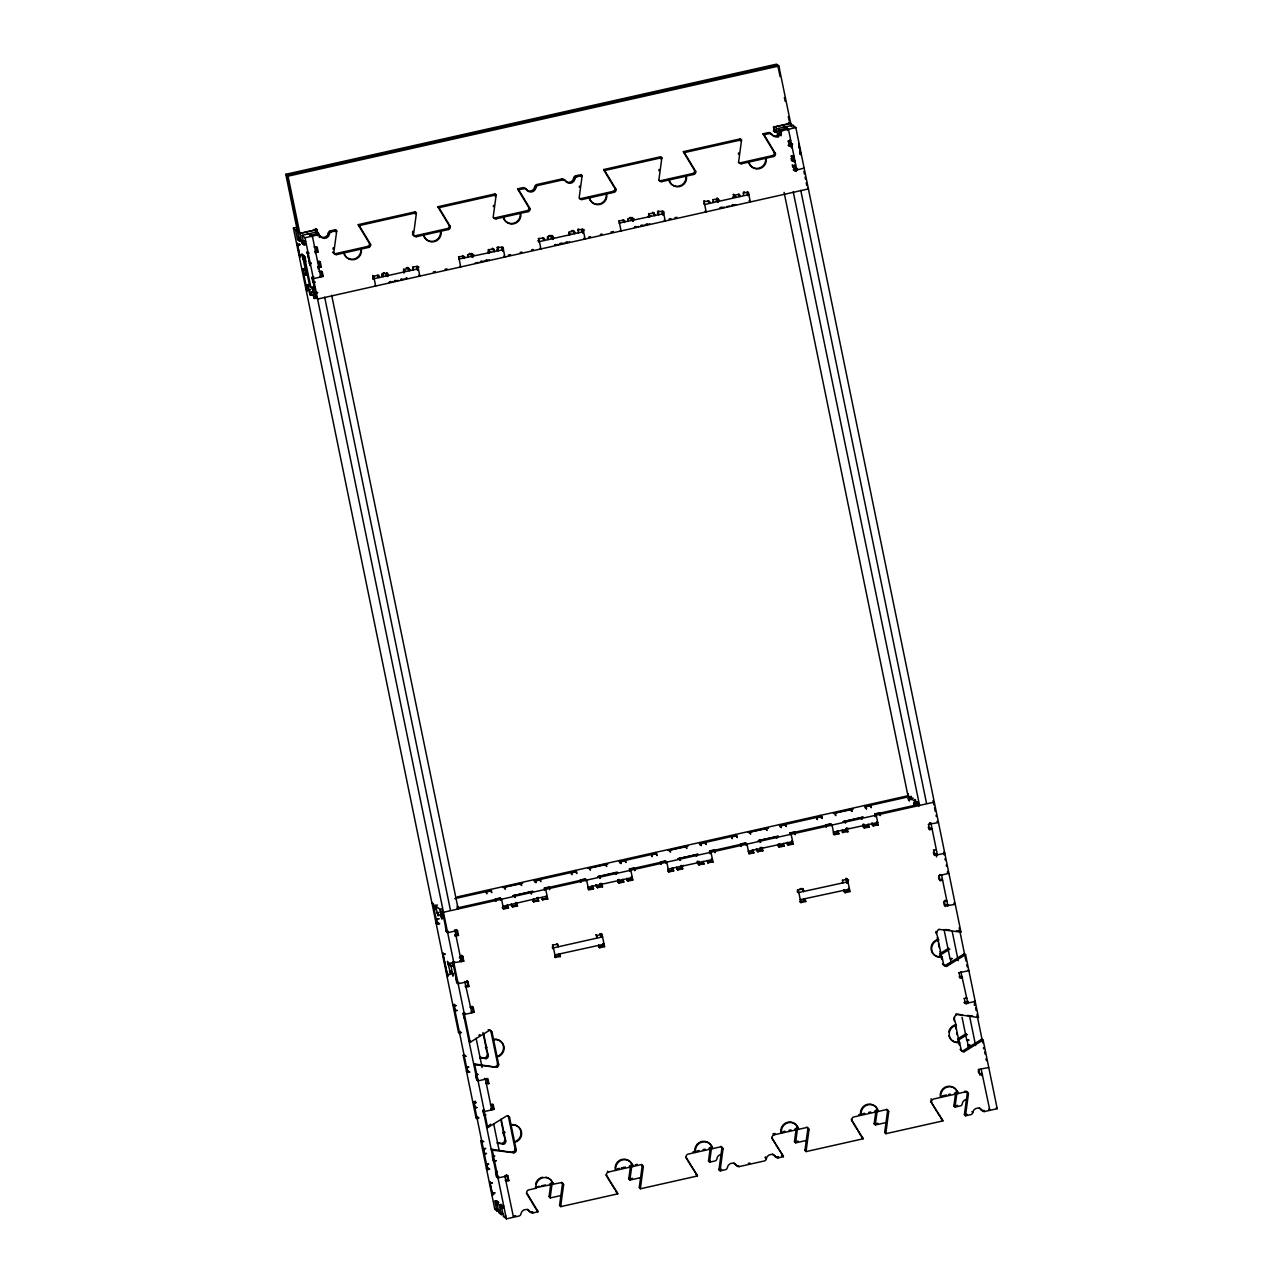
<?xml version="1.0" encoding="UTF-8"?>
<svg xmlns="http://www.w3.org/2000/svg" width="1283" height="1283" viewBox="0 0 1283 1283"><rect width="100%" height="100%" fill="white"/><g stroke="black" fill="none" stroke-linecap="round" stroke-linejoin="round"><path stroke-width="1.5" d="M297.143 243.321L300.078 257.209L297.255 243.337M790.52 143.087L790.633 144.37L792.477 143.953M310.085 265.356L307.182 251.596L310.005 265.469M333.019 249.078L333.211 247.747M335.344 231.79L335.537 230.459A2.534 2.486 -50.3 0 0 335.488 229.721L330.308 230.892A2.534 2.486 -50.3 0 0 328.336 233.041A5.068 4.972 -50.3 0 1 319.082 235.126A2.534 2.486 -50.3 0 0 316.436 234.003L317.559 234.933A2.534 2.486 -50.3 0 1 320.205 236.056A5.068 4.972 -50.3 0 0 329.458 233.971A2.534 2.486 -50.3 0 1 331.431 231.822L336.611 230.667A2.534 2.486 -50.3 0 1 336.659 231.389L333.788 252.671A2.534 2.486 -50.3 0 0 336.755 254.579L344.117 252.927A8.869 8.692 -50.3 0 0 354.461 259.583A8.869 8.692 -50.3 0 0 361.293 249.062L368.654 247.411A2.534 2.486 -50.3 0 0 370.611 244.412L359.641 226.225A2.534 2.486 -50.3 0 1 359.4 225.551L358.262 224.621L415.211 211.839L416.334 212.77A2.534 2.486 -50.3 0 1 416.366 213.491L413.511 234.789A2.534 2.486 -50.3 0 0 416.462 236.681L423.823 235.03A8.869 8.692 -50.3 0 0 434.183 241.685A8.869 8.692 -50.3 0 0 440.999 231.181L448.376 229.529A2.534 2.486 -50.3 0 0 450.317 226.53L439.363 208.343A2.534 2.486 -50.3 0 1 439.107 207.654L437.984 206.723L494.917 193.941L496.04 194.888A2.534 2.486 -50.3 0 1 496.088 195.609L493.217 216.891A2.534 2.486 -50.3 0 0 496.184 218.8L503.545 217.148A8.869 8.692 -50.3 0 0 513.89 223.803A8.869 8.692 -50.3 0 0 520.722 213.283L528.083 211.631A2.534 2.486 -50.3 0 0 530.039 208.632L519.07 190.445A2.534 2.486 -50.3 0 1 518.829 189.772L517.707 188.842L522.871 187.671A2.534 2.486 -50.3 0 1 525.533 188.793L526.655 189.724A5.068 4.972 -50.3 0 0 535.909 187.639A2.534 2.486 -50.3 0 1 537.882 185.49L562.964 179.861A2.534 2.486 -50.3 0 1 565.611 180.983A5.068 4.972 -50.3 0 0 574.864 178.898A2.534 2.486 -50.3 0 1 576.837 176.749L582.017 175.595A2.534 2.486 -50.3 0 1 582.065 176.316L579.194 197.598A2.534 2.486 -50.3 0 0 582.161 199.507L589.522 197.855A8.869 8.692 -50.3 0 0 599.867 204.51A8.869 8.692 -50.3 0 0 606.699 193.99L614.06 192.338A2.534 2.486 -50.3 0 0 616.016 189.339L605.047 171.152A2.534 2.486 -50.3 0 1 604.806 170.479L603.684 169.548L660.617 156.767L661.739 157.697A2.534 2.486 -50.3 0 1 661.771 158.418L658.917 179.716A2.534 2.486 -50.3 0 0 661.868 181.609L669.229 179.957A8.869 8.692 -50.3 0 0 679.589 186.612A8.869 8.692 -50.3 0 0 686.421 176.108L693.782 174.456A2.534 2.486 -50.3 0 0 695.723 171.457L684.769 153.27A2.534 2.486 -50.3 0 1 684.513 152.581L683.39 151.651L740.323 138.869L741.446 139.815A2.534 2.486 -50.3 0 1 741.494 140.537L738.639 161.818A2.534 2.486 -50.3 0 0 741.59 163.727L748.951 162.075A8.869 8.692 -50.3 0 0 759.295 168.731A8.869 8.692 -50.3 0 0 766.127 158.21L773.489 156.558A2.534 2.486 -50.3 0 0 775.445 153.559L764.476 135.373A2.534 2.486 -50.3 0 1 764.235 134.699L763.112 133.769L768.276 132.598A2.534 2.486 -50.3 0 1 770.939 133.721L772.061 134.651A5.068 4.972 -50.3 0 0 781.315 132.566A2.534 2.486 -50.3 0 1 783.288 130.417L795.829 127.61L960.951 931.987A2.534 2.486 -50.3 0 1 960.213 932.035L938.771 929.325M412.565 232.528L412.741 231.197M415.067 213.892L415.243 212.561A2.534 2.486 -50.3 0 0 415.211 211.839M493.346 206.643L493.538 205.312M494.789 196.01L494.965 194.679A2.534 2.486 -50.3 0 0 494.917 193.941M579.323 187.35L579.499 186.019M580.75 176.701L580.942 175.37A2.534 2.486 -50.3 0 0 580.894 174.648L575.714 175.819A2.534 2.486 -50.3 0 0 573.742 177.968A5.068 4.972 -50.3 0 1 564.488 180.053A2.534 2.486 -50.3 0 0 561.842 178.93L536.759 184.56A2.534 2.486 -50.3 0 0 534.786 186.709A5.068 4.972 -50.3 0 1 525.533 188.793M658.869 170.799L659.045 169.468M660.472 158.819L660.649 157.488A2.534 2.486 -50.3 0 0 660.617 156.767M560.976 1195.531L550.295 1197.921L549.172 1196.991A2.534 2.486 -50.3 0 1 549.124 1196.269L550.92 1182.958M550.295 1197.921A2.534 2.486 -50.3 0 1 550.247 1197.199L552.043 1183.904M606.234 1174.763L617.476 1193.19A2.534 2.486 -50.3 0 1 617.716 1193.864L560.783 1206.645L559.661 1205.715A2.534 2.486 -50.3 0 1 559.613 1204.994L562.483 1183.696A2.534 2.486 -50.3 0 0 561.617 1182.268M560.783 1206.645A2.534 2.486 -50.3 0 1 560.735 1205.924L563.606 1184.626L562.483 1183.696M738.399 154.233L738.575 152.902M740.195 140.922L740.371 139.59A2.534 2.486 -50.3 0 0 740.323 138.869M640.682 1177.634L630.017 1180.039L628.895 1179.109A2.534 2.486 -50.3 0 1 628.846 1178.371L630.627 1165.076M630.017 1180.039A2.534 2.486 -50.3 0 1 629.969 1179.318L631.765 1166.006M685.731 1156.705L697.182 1175.308A2.534 2.486 -50.3 0 1 697.439 1175.982L640.506 1188.764L639.383 1187.817A2.534 2.486 -50.3 0 1 639.335 1187.096L642.19 1165.814A2.534 2.486 -50.3 0 0 641.324 1164.387M640.506 1188.764A2.534 2.486 -50.3 0 1 640.458 1188.026L643.312 1166.744L642.19 1165.814M721.575 1154.411A5.068 4.972 -50.3 0 0 716.876 1158.838A2.534 2.486 -50.3 0 1 714.904 1160.987L709.724 1162.141L708.601 1161.211A2.534 2.486 -50.3 0 1 708.569 1160.49L710.349 1147.178M709.724 1162.141A2.534 2.486 -50.3 0 1 709.691 1161.42L711.472 1148.125M771.708 1137.412L783.159 1155.999A2.534 2.486 -50.3 0 1 783.416 1156.689L778.236 1157.843A2.534 2.486 -50.3 0 1 775.59 1156.737A5.068 4.972 -50.3 0 0 766.336 1158.806A2.534 2.486 -50.3 0 1 764.347 1160.955L739.281 1166.584A2.534 2.486 -50.3 0 1 736.618 1165.477A5.068 4.972 -50.3 0 0 727.365 1167.546A2.534 2.486 -50.3 0 1 725.392 1169.711L720.212 1170.866L719.089 1169.936A2.534 2.486 -50.3 0 1 719.057 1169.214L721.912 1147.916A2.534 2.486 -50.3 0 0 720.838 1146.344M720.212 1170.866A2.534 2.486 -50.3 0 1 720.18 1170.144L723.035 1148.846L721.912 1147.916M806.382 1140.459L795.701 1142.848L794.578 1141.918A2.534 2.486 -50.3 0 1 794.53 1141.196L796.326 1127.885M795.701 1142.848A2.534 2.486 -50.3 0 1 795.668 1142.127L797.449 1128.815M851.287 1119.401L862.882 1138.117A2.534 2.486 -50.3 0 1 863.122 1138.791L806.189 1151.573L805.066 1150.643A2.534 2.486 -50.3 0 1 805.018 1149.921L807.889 1128.623A2.534 2.486 -50.3 0 0 806.815 1127.051M806.189 1151.573A2.534 2.486 -50.3 0 1 806.141 1150.851L809.012 1129.553L807.889 1128.623M886.088 1122.561L875.423 1124.966L874.3 1124.036A2.534 2.486 -50.3 0 1 874.252 1123.299L876.048 1110.003M875.423 1124.966A2.534 2.486 -50.3 0 1 875.375 1124.245L877.171 1110.934M930.784 1101.343L942.588 1120.219A2.534 2.486 -50.3 0 1 942.845 1120.909L885.911 1133.691L884.789 1132.745A2.534 2.486 -50.3 0 1 884.741 1132.023L887.595 1110.741A2.534 2.486 -50.3 0 0 886.521 1109.17M885.911 1133.691A2.534 2.486 -50.3 0 1 885.863 1132.953L888.718 1111.671L887.595 1110.741M966.612 1099.387A5.068 4.972 -50.3 0 0 962.282 1103.765A2.534 2.486 -50.3 0 1 960.309 1105.914L955.129 1107.069L954.007 1106.138A2.534 2.486 -50.3 0 1 953.975 1105.417L955.755 1092.106M955.129 1107.069A2.534 2.486 -50.3 0 1 955.097 1106.347L956.877 1093.036M960.293 1049.574A2.534 2.486 -50.3 0 0 963.02 1050.809L981.335 1039.471A2.534 2.486 -50.3 0 1 982.024 1039.214L983.147 1040.144L997.212 1108.704L984.686 1111.511A2.534 2.486 -50.3 0 1 982.024 1110.404A5.068 4.972 -50.3 0 0 972.771 1112.473A2.534 2.486 -50.3 0 1 970.798 1114.638L965.618 1115.793L964.495 1114.863A2.534 2.486 -50.3 0 1 964.463 1114.141L967.318 1092.843A2.534 2.486 -50.3 0 0 966.019 1091.143M965.618 1115.793A2.534 2.486 -50.3 0 1 965.586 1115.071L968.44 1093.774L967.318 1092.843M404.161 272.798L403.872 271.419L405.46 270.825M406.952 278.203L406.037 278.603M490.507 251.757L487.925 252.559M512.751 895.759L532.814 891.316L512.863 895.855M678.001 858.68L698.064 854.237L678.049 858.76M748.23 832.442L768.292 827.984M768.309 828.064L748.294 832.507M778.236 836.324L758.173 840.654L778.22 836.243M843.236 821.601L863.299 817.143L843.252 821.649M534.305 898.79L533.103 899.239M297.079 227.267L293.406 228.101L458.512 1032.478A2.534 2.486 -50.3 0 0 459.202 1032.222L460.34 1031.5M458.512 1032.478L459.635 1033.408A2.534 2.486 -50.3 0 0 460.324 1033.152L461.463 1032.446M478.848 1035.269L480.002 1034.563M470.813 1041.876L469.69 1040.93A2.534 2.486 -50.3 0 1 469.001 1041.187L470.123 1042.133A2.534 2.486 -50.3 0 0 470.813 1041.876L489.144 1030.522A2.534 2.486 -50.3 0 1 492.095 1032.43L493.602 1039.791A8.869 8.692 -50.3 0 1 503.962 1046.447A8.869 8.692 -50.3 0 1 497.13 1056.951L498.638 1064.313A2.534 2.486 -50.3 0 1 496.697 1067.312L475.528 1064.842A2.534 2.486 -50.3 0 0 474.806 1064.906L473.684 1063.96A2.534 2.486 -50.3 0 1 474.405 1063.912L496.697 1067.312M465.232 1055.348L463.917 1055.187A2.534 2.486 -50.3 0 0 463.195 1055.251L476.041 1117.878A2.534 2.486 -50.3 0 0 476.731 1117.621L477.869 1116.9M476.041 1117.878L477.164 1118.808A2.534 2.486 -50.3 0 0 477.853 1118.551L478.992 1117.846M514.226 1152.711L491.934 1149.311A2.534 2.486 -50.3 0 0 491.213 1149.36L492.335 1150.29A2.534 2.486 -50.3 0 1 493.057 1150.242L514.226 1152.711A2.534 2.486 -50.3 0 0 516.167 1149.712L514.659 1142.351A8.869 8.692 -50.3 0 0 521.491 1131.847A8.869 8.692 -50.3 0 0 511.131 1125.191L509.624 1117.83A2.534 2.486 -50.3 0 0 506.673 1115.921L488.342 1127.26A2.534 2.486 -50.3 0 1 487.652 1127.532L486.53 1126.586A2.534 2.486 -50.3 0 0 487.219 1126.33L488.358 1125.624M489.513 1124.918L490.651 1124.213M939.573 953.862L948.746 948.185M939.557 955.498L949.869 949.131M965.618 954.744A2.534 2.486 -50.3 0 0 964.928 955.017L946.613 966.356A2.534 2.486 -50.3 0 1 943.646 964.447L942.524 963.517A2.534 2.486 -50.3 0 0 945.475 965.409L963.806 954.071A2.534 2.486 -50.3 0 1 964.495 953.814L965.618 954.744L978.48 1017.387A2.534 2.486 -50.3 0 1 977.742 1017.435L955.675 1014.195M958.257 1038.556L966.275 1033.585M958.225 1040.192L967.398 1034.531M960.342 1049.141L961.175 1049.847A2.534 2.486 -50.3 0 0 964.142 1051.755L982.473 1040.417A2.534 2.486 -50.3 0 1 983.147 1040.144M599.819 883.746L600.925 883.426L602.545 886.826L597.22 887.579M760.145 847.758L761.252 847.454L762.872 850.837L757.611 851.655M680.583 865.56L682.716 868.832L677.809 869.938L676.75 869.056M734.518 197.213L735.913 196.604L732.769 197.021M403.872 271.419L403.52 269.077M569.299 235.254L570.694 233.731L569.075 233.763M617.748 879.769L619.416 879.625L617.797 879.657M846.155 828.401L847.341 828.128M863.058 824.231C863.748 826.252 866.057 823.494 862.85 824.648M302.307 240.723L299.548 241.332L285.788 174.296L776.6 64.15L778.845 66.026L791.37 126.568M285.788 174.296L288.034 176.172L778.845 66.026M293.406 228.101L295.523 229.865L298.281 229.24M299.372 231.116L297.528 231.533L299.901 233.49L314.608 230.186M299.773 233.394L316.949 229.545L317.959 234.452M789.462 122.318L790.713 123.344L773.408 127.097L774.419 132.005L776.873 131.459L774.627 129.583M790.713 123.344L775.974 126.648L778.027 137.073M305.931 244.716L304.087 245.117L302.082 235.318L316.805 231.998L318.617 233.522L319.419 237.403M779.294 133.977L778.172 128.46L792.894 125.173L795.829 127.61M300.126 239.889L298.281 240.29L297.784 237.836L299.629 237.435M773.296 131.074L775.75 130.529M318.617 233.522L311.256 235.158L311.544 236.601M778.172 128.46L779.984 129.984L787.345 128.332L787.778 130.465M297.784 237.836L300.126 237.852M302.082 235.318L305.017 237.756L317.559 234.933M359.4 225.551L416.334 212.77M439.107 207.654L496.04 194.888M518.829 189.772L524.009 188.601A2.534 2.486 -50.3 0 1 526.655 189.724M604.806 170.479L661.739 157.697M684.513 152.581L741.446 139.815M764.235 134.699L769.415 133.528A2.534 2.486 -50.3 0 1 772.061 134.651M295.523 229.865L297.544 239.68L299.372 239.263M298.298 238.269L298.795 240.723L300.639 240.306M304.504 243.513L302.66 243.93L302.163 241.477L304.921 240.851M302.163 241.477L305.611 241.429M288.034 176.172L301.906 243.305L303.75 242.888M297.255 244.62L299.564 244.091M299.629 244.395L297.319 244.925L299.725 244.973M297.816 245.085L300.126 244.572M302.836 242.054L303.349 244.508L305.194 244.091M315.169 251.981L318.184 251.901L317.174 246.994L314.03 246.961M788.083 141.018L790.536 140.472M307.182 252.863L308.562 252.559M308.481 252.895L307.246 253.168L308.722 253.425M315.458 253.344L315.041 251.388L318.184 251.901M788.243 145.22L792.541 144.257M302.179 254.515L299.42 255.141L302.435 255.06M307.744 253.328L308.674 253.12M791.659 147.048L791.194 144.835L792.124 144.626M792.188 144.931L789.366 146.166L788.387 145.348M332.906 252.398A2.534 2.486 -50.3 0 0 335.633 253.649L367.531 246.48A2.534 2.486 -50.3 0 0 369.472 243.481L358.518 225.295A2.534 2.486 -50.3 0 1 358.262 224.621M412.517 234.292A2.534 2.486 -50.3 0 0 415.339 235.751L447.238 228.599A2.534 2.486 -50.3 0 0 449.194 225.583L438.225 207.397A2.534 2.486 -50.3 0 1 437.984 206.723M493.394 217.661A2.534 2.486 -50.3 0 0 495.062 217.869L526.96 210.701A2.534 2.486 -50.3 0 0 528.917 207.702L517.947 189.515A2.534 2.486 -50.3 0 1 517.707 188.842M579.371 198.368A2.534 2.486 -50.3 0 0 581.039 198.576L612.937 191.408A2.534 2.486 -50.3 0 0 614.894 188.409L603.924 170.222A2.534 2.486 -50.3 0 1 603.684 169.548M658.869 180.358A2.534 2.486 -50.3 0 0 660.745 180.678L692.66 173.526A2.534 2.486 -50.3 0 0 694.6 170.511L683.647 152.324A2.534 2.486 -50.3 0 1 683.39 151.651M738.366 162.316A2.534 2.486 -50.3 0 0 740.467 162.797L772.366 155.628A2.534 2.486 -50.3 0 0 774.323 152.629L763.353 134.442A2.534 2.486 -50.3 0 1 763.112 133.769M344.117 252.927L361.293 249.062M423.823 235.03L440.999 231.181M503.545 217.148L520.722 213.283M589.522 197.855L606.699 193.99M669.229 179.957L686.421 176.108M748.951 162.075L766.127 158.21M311.192 262.983L309.347 263.384L311.288 263.544M318.553 261.331L320.285 262.117L321.295 267.024L318.842 267.57L317.719 266.639L320.173 266.094L321.295 267.024M799.806 153.912L800.72 153.703L799.934 149.87M320.285 262.117L317.543 262.438M790.97 155.965L793.632 155.596M303.638 268.564L301.794 268.981L303.285 270.216L304.296 275.123L306.14 274.722L305.049 269.638M304.761 269.494L302.916 269.911L307.118 290.359L310.743 289.541M791.354 160.343L793.808 159.798L794.931 160.728L792.477 161.289L790.97 158.515M303.285 270.216L305.129 269.815M303.927 274.819L306.22 274.305M313.742 276.968L311.913 277.385L313.405 278.636L323.22 276.422L322.209 271.515L318.922 271.371M792.782 167.303L792.269 164.849L793.391 165.78L795.428 164.882M795.861 171.345L795.364 168.891L797.192 168.474M313.517 277.417L312.282 277.689L316.484 298.137M320.253 275.909L323.22 276.422M793.279 169.757L797.577 168.795M793.568 169.981L794.402 170.687L803.799 168.137M314.752 281.875L312.908 282.292L311.913 277.385M313.293 282.597L315.137 282.196M312.587 294.994L309.989 294.785L307.968 284.97L310.117 284.473M306.108 285.451L308.401 284.922M308.786 285.243L306.477 285.756L307.487 290.664L309.796 290.15M314.527 286.526L310.855 287.36L304.472 256.295M307.824 288.996L305.995 289.413L307.487 290.664M307.968 284.97L312.603 288.803L314.736 288.322M383.072 272.926L384.307 272.654M406.182 267.746L407.112 267.538M469.065 253.633L469.995 253.425M492.175 248.437L493.923 249.239L494.42 251.693L492.8 248.309M497.195 247.314L498.718 246.977M548.627 235.783L550.15 235.431M571.432 230.651L574.078 231.245L574.592 233.698L572.956 230.315M577.975 229.192L578.89 228.983M629.408 217.645L630.322 217.436M652.518 212.465L654.25 213.251L654.747 215.704L653.127 212.32M657.521 211.342L658.756 211.053M703.645 200.982L704.559 200.773M743.515 192.033L744.445 191.825M372.679 275.412L373.674 276.23L378.581 275.123L379.078 277.577L377.667 275.268M382.318 273.921L387.578 273.103L388.075 275.556L385.477 275.3L387.979 274.386M403.937 269.43L408.844 268.339L409.341 270.777L407.753 267.554M412.517 267.056L417.841 266.319L419.862 276.118L418.723 275.187M458.464 256.905L463.644 256.039L464.157 258.492L462.714 256.023M467.461 254.884L472.641 254.018L472.593 255.991L473.603 255.766M488.165 249.64L493.923 249.239M497.163 247.619L502.92 247.218L504.925 257.033L503.802 256.087M538.202 238.558L543.816 238.045L544.313 240.498L542.885 238.029M547.408 236.713L552.813 236.024L553.326 238.478L550.712 238.221L553.214 237.307M568.898 232.111L574.078 231.245M577.895 230.09L583.075 229.224L585.096 239.039L583.973 238.109M618.791 220.917L623.987 220.051L624.484 222.504L623.041 220.034M627.788 218.896L632.984 218.03L633.209 221.398L632.92 220.018L633.946 219.778M648.573 213.716L654.25 213.251M657.57 211.695L663.247 211.246L665.268 221.045L664.129 220.115M703.726 201.704L709.05 200.966L709.563 203.404L708.088 200.79M712.723 199.683L718.063 198.945L718.56 201.399L715.898 201.126L719.474 200.004M733.363 194.391L734.421 195.273L739.329 194.166L739.826 196.62L738.415 194.31M743.13 193.011L748.326 192.145L750.33 201.96L749.112 200.565M418.996 267.04L416.847 267.522L417.408 270.28M503.449 248.084L501.91 248.421L502.391 250.73M584.535 229.882L582.081 230.443L582.562 232.736M664.097 212.032L662.253 212.449L662.718 214.742M748.55 193.075L747.331 193.348L747.797 195.657M377.956 276.647L379.239 276.358M381.789 275.781L383.168 276.663L382.671 274.209M408.219 269.847L410.015 269.446M463.035 257.546L465.071 257.097M474.069 255.076C469.434 256.295 470.797 255.397 472.866 257.37M493.297 250.762L494.58 250.474M497.13 249.896L498.51 250.778L498.012 248.325M543.19 239.552L544.73 239.215M573.469 232.768L575.506 232.303M623.362 221.574L625.414 221.109M634.395 219.088L630.819 220.083L632.92 220.018M653.624 214.774L654.907 214.486M657.457 213.908L658.837 214.79L658.339 212.337M708.441 202.473L710.221 202.072M738.703 195.69L739.73 195.449M311.625 291.834L309.476 292.316L314.11 296.165L316.243 295.683M388.541 274.851L387.514 275.091L387.803 276.47M553.775 237.772L552.748 238.013L553.037 239.392M648.252 216.57L650.866 215.752L648.717 215.881M719.009 200.693L717.999 200.918L718.272 202.297M312.074 292.54L310.245 292.941L310.743 295.395M317.398 292.396L315.089 292.925L316.099 297.832L317.607 299.067L808.418 188.922L807.649 188.28M315.474 293.23L317.767 292.716M309.989 294.785L311.833 294.368M315.201 295.138L313.357 295.539L313.87 297.993L316.452 298.201M313.87 297.993L315.698 297.576M316.099 297.832L317.478 297.512M389.487 281.747L390.513 281.522M394.603 280.608L395.629 280.368M400.729 279.229L401.755 279.004M433.349 271.9L435.29 271.467M445.009 269.286L446.949 268.853M480.692 261.283L481.718 261.058M485.808 260.128L486.834 259.904M508.309 255.092L510.554 254.579M520.16 252.43L521.796 252.061M531.611 249.848L533.247 249.495M554.721 244.668L555.747 244.444M559.837 243.529L561.89 243.064M565.979 242.15L566.99 241.91M588.881 237.002L590.517 236.633M600.332 234.436L601.968 234.067M610.965 232.047L613.418 231.501M634.893 226.674L635.919 226.449M641.019 225.295L642.045 225.07M646.135 224.156L647.161 223.932M669.036 219.008L670.993 218.575M674.874 217.709L676.815 217.26M719.971 207.589L722.008 207.124M732.24 204.831L733.267 204.606M389.022 282.452L393.111 281.538M394.138 281.298L398.227 280.384M401.29 279.694L404.37 279.004M475.127 263.127L478.19 262.438M480.227 261.973L484.332 261.058M485.343 260.834L489.432 259.92M555.282 245.133L558.362 244.444M560.398 243.995L564.488 243.064M566.541 242.615L569.604 241.926M634.427 227.38L638.517 226.449M640.57 226L644.659 225.086M645.67 224.846L649.775 223.932M720.533 208.054L724.622 207.14M726.659 206.675L729.738 205.986M731.775 205.521L735.865 204.606M457.261 896.897L908.156 795.717M454.759 898.645L491.068 890.498L491.437 892.343M534.578 881.95L534.113 879.657L535.236 880.587L576.131 871.414L576.516 873.258M619.657 862.866L619.192 860.556L620.314 861.502L656.303 853.42L656.688 855.264M699.828 844.872L699.347 842.578L700.47 843.508L736.474 835.425L736.843 837.27M779.984 826.877L779.519 824.584L780.641 825.514L821.537 816.341L821.922 818.169M865.063 807.793L864.598 805.483L865.72 806.43L909.278 796.647M908.621 800.432L908.236 798.587L910.689 798.042L911.074 799.886M437.503 905.028L435.354 905.509L438.128 915.95L437.615 913.496M908.236 798.587L913.288 798.251M433.991 908.444L436.749 907.819M436.669 908.236L434.36 908.749L433.349 903.841L431.858 902.607M442.122 908.861L439.973 909.358L441.994 919.157L440.743 916.094M913.993 804.89L913.608 803.062L917.906 802.1L919.558 805.419L793.231 191.841M457.438 906.215L458.288 907.963M913.608 803.062L916.816 803.126L918.436 804.473M456.86 908.059L500.434 898.292L501.557 899.223L503.561 909.038L508.469 907.931L507.555 905.124M544.89 889.76L544.601 888.381L585.497 879.192L586.62 880.138L588.64 889.937L593.548 888.846L592.489 885.928M630.049 871.125L629.68 869.281L665.669 861.198L666.791 862.144L668.812 871.943L673.719 870.852L672.645 867.933M710.124 852.666L709.836 851.287L745.84 843.22L746.963 844.15L748.967 853.965L753.875 852.858L752.88 850.004M790.296 834.688L790.007 833.309L830.903 824.119L832.025 825.049L834.046 834.864L838.954 833.774L837.751 830.726M875.551 816.501L875.086 814.208L918.644 804.441M439.011 912.389L436.861 912.871L441.48 916.704L443.629 916.222M436.172 919.077L438.016 918.66M439.299 918.756L436.541 919.382L437.551 924.289L439.395 923.872M533.054 901.596L538.732 901.147L537.112 897.747L538.395 897.459M517.434 902.767L515.189 903.2M602.497 883.666L599.819 884.147M683.695 865.448L680.599 866.105M696.99 862.465L699.235 861.535M762.84 847.694L760.145 848.159M848.929 828.369L846.187 828.962M502.278 907.338L507.346 907.001L508.469 907.931M511.436 906.087L516.343 904.98L517.466 905.91L512.559 907.017L511.276 905.317M533.006 901.243L537.609 900.201M542.019 899.223L546.606 898.18L547.745 899.126L542.051 899.575M588.127 888.862L592.425 887.9L593.548 888.846M596.034 884.693L596.515 886.986L601.422 885.879M617.781 882.207L622.688 881.116L623.811 882.046L618.903 883.153L617.748 882.062M626.778 880.202L631.685 879.096L632.808 880.026L627.9 881.132L626.745 880.042M673.719 870.852L672.597 869.922L667.673 871.013L668.812 871.943M676.686 868.992L681.594 867.901M698.561 864.084L702.859 863.122L703.982 864.052L698.577 864.742M707.558 862.064L711.857 861.101L712.979 862.032L707.574 862.737M748.775 852.826L752.752 851.928L753.875 852.858M756.377 848.705L756.842 851.014L761.749 849.907M784.154 846.058L783.015 845.128L778.107 846.235L779.23 847.165L784.154 846.058L783.368 843.38M793.151 844.054L792.028 843.107L787.12 844.214L788.243 845.144L793.151 844.054L791.13 834.239L790.007 833.309M833.228 833.87L837.831 832.827L838.954 833.774M842.225 831.849L846.828 830.807L847.951 831.753L842.273 832.202M863.186 827.134L868.094 826.044L869.216 826.974L864.309 828.08L862.817 825.306M871.815 823.285L872.183 825.129L877.091 824.023L878.214 824.953L873.033 825.819M438.353 922.525L436.06 923.038L437.551 924.289M439.636 923.423L437.182 923.985L432.98 903.537M448.376 931.346L446.548 931.763L442.346 911.315M454.519 929.967L457.486 930.496L458.496 935.403L456.042 935.949L454.92 935.018L457.373 934.457L458.496 935.403M929.373 823.397L931.217 822.996M457.486 930.496L447.671 932.693L446.163 931.458L445.538 926.855M928.234 824.408L938.482 822.547L936.975 821.296M928.539 828.722L931.009 828.176L932.132 829.107L929.678 829.652L928.234 827.182M444.752 953.75L442.908 954.167L447.767 976.684L442.731 952.66L443.469 954.632L445.313 954.215M461.19 955.418L462.762 956.252L463.772 961.159L449.804 963.292L450.317 965.746M462.762 956.252L459.972 956.509M933.383 850.036L936.125 849.715M459.33 957.92L462.906 957.118M454.679 962.009L452.835 962.426L457.037 982.858L458.865 982.441M459.731 960.871L462.65 960.213L463.772 961.159M933.399 852.329L933.832 854.478L937.215 853.724M449.772 963.357L447.943 963.774L451.055 966.372L453.508 965.81M933.832 854.478L934.954 855.408L944.769 853.211L943.646 852.281L944.176 854.831M599.69 933.735L602.048 934.393L604.566 946.662L599.658 947.768L598.536 946.838L603.443 945.731L604.566 946.662M799.999 888.782L801.234 888.51M846.026 878.454L847.454 879.32L849.971 891.589L845.064 892.695L843.556 889.921M552.396 944.946L557.864 944.32L558.378 946.758L556.806 943.679M596.146 934.682L597.14 935.499L602.048 934.393M797.673 889.76L803.27 889.231L803.783 891.685L802.18 888.461L803.27 889.231M842.257 880.186L847.454 879.32M601.422 937.44L601.053 935.612L602.272 935.339M847.021 883.297L846.459 880.539L848.608 880.058M451.279 970.718L449.451 971.135L452.562 973.733L454.407 973.316M448.954 974.198L447.109 974.615L449.515 974.663M554.962 956.605L559.26 955.643L560.382 956.573L554.914 957.214M800.063 901.596L804.666 900.57L805.788 901.5L800.881 902.607L799.967 901.853M843.941 891.749L848.849 890.659L849.971 891.589M939.878 874.509L941.61 875.295L947.896 905.958L946.405 904.707M947.383 872.809L947.576 871.43M468.985 986.499L467.862 985.569L465.408 986.114L466.531 987.044L468.985 986.499L467.974 981.591L458.159 983.788L456.652 982.553L456.026 977.951M938.867 875.615L948.682 873.418M939.798 879.657L942.62 880.202L939.814 880.459M454.679 1004.381L452.835 1004.797L454.342 1006.048L455.337 1010.956L457.181 1010.539M455.802 1005.327L453.957 1005.728L467.589 1072.171L469.434 1071.754M454.342 1006.048L456.171 1005.631M470.3 1006.818L471.679 1006.514M945.01 900.297L946.886 901.051L944.096 901.308M454.968 1010.635L456.812 1010.234M464.334 1018.429L462.955 1013.201L464.446 1014.452L474.261 1012.255L473.251 1007.347L470.236 1007.428M465.168 1013.105L463.323 1013.522L476.955 1079.949L478.078 1080.879L487.909 1078.682L488.903 1083.59L485.615 1083.429M471.294 1011.726L474.261 1012.255M944.93 905.445L948.618 904.611M944.962 906.103L955.258 904.307L953.766 903.056M466.595 1067.264L468.423 1066.847M951.874 958.353L950.045 958.77L944.031 929.485M468.808 1067.151L466.964 1067.568L467.974 1072.476L469.819 1072.059M952.259 958.658L950.414 959.075L951.168 962.747M468.311 1070.824L466.467 1071.225L467.589 1072.171M949.917 962.731L951.761 962.314M949.821 963.95L948.313 963.982M477.885 1074.208L475.576 1074.737L476.586 1079.645L477.966 1079.324M475.961 1075.042L477.789 1074.625M476.955 1079.949L478.19 1079.677M958.802 972.706L968.906 970.734L968.056 970.028M485.632 1083.141L488.903 1083.59M961.416 976.363L959.123 976.876L960.085 977.838L962.539 977.293L961.416 976.363L961.817 978.32M475.528 1101.263L472.769 1101.889L474.261 1103.139L475.271 1108.047L477.116 1107.63M475.736 1102.418L473.892 1102.819L487.524 1169.246L489.368 1168.845M474.261 1103.139L476.105 1102.722M474.902 1107.726L476.731 1107.309M484.268 1109.987L482.873 1110.292L484.381 1111.543L494.196 1109.346L493.185 1104.438L490.459 1104.743M964.094 998.463L966.821 998.142L966.115 997.565M966.773 1003.947L966.324 1001.798L968.168 1001.381M484.477 1110.34L483.258 1110.613L496.89 1177.04L498.734 1176.623M490.619 1108.961L493.073 1108.4L494.196 1109.346M964.191 1002.36L967.927 1001.831M964.255 1002.665L965.377 1003.595L975.192 1001.398L974.422 1000.756M485.728 1114.783L483.883 1115.2L482.873 1110.292M974.246 1005.15L974.455 1003.835M484.268 1115.52L485.648 1115.2M483.338 1148.814L485.632 1148.301M968.617 1039.904L966.789 1040.321L962.042 1017.211M485.551 1148.718L483.707 1149.119L484.717 1154.026L486.546 1153.609M969.002 1040.208L967.157 1040.625L968.168 1045.533L969.996 1045.116M484.332 1153.722L486.177 1153.305M969.627 1044.811L967.783 1045.228L968.473 1048.548M494.629 1155.775L492.319 1156.288L493.33 1161.195L496.088 1160.57M492.688 1156.592L494.532 1156.191M493.698 1161.5L496.008 1160.987M486.514 1164.339L488.358 1163.938M488.727 1164.242L486.899 1164.659L487.893 1169.567L489.737 1169.15M488.246 1167.899L486.401 1168.316L487.893 1169.567M497.355 1171.411L495.511 1171.812L496.521 1176.719L498.012 1177.97L507.827 1175.773L508.838 1180.681L506.384 1181.226L505.261 1180.296L507.715 1179.735L508.838 1180.681M495.88 1172.133L497.259 1171.828M496.521 1176.719L498.349 1176.319M506.095 1174.971L507.827 1175.773M978.304 1069.445L988.551 1067.584M492.207 1182.573L489.898 1183.086L492.656 1195.387L489.737 1181.499L490.459 1183.551L492.303 1183.151M979.506 1073.855L982.473 1074.384L979.603 1074.577M494.757 1192.693L491.998 1193.318L494.404 1193.366M492.063 1193.607L494.821 1192.998M492.624 1194.088L494.468 1193.671M537.593 1186.711L539.582 1186.278M541.57 1185.829L545.564 1184.931M549.557 1184.033L553.534 1183.134M617.299 1168.829L619.304 1168.38M621.293 1167.931L625.286 1167.033M629.263 1166.151L633.257 1165.253M635.245 1164.804L637.25 1164.355M693.028 1151.829L695.033 1151.38M697.022 1150.931L699.01 1150.498M703.004 1149.6L704.992 1149.151M708.986 1148.253L710.974 1147.804M775.012 1133.434L773.024 1133.883L774.146 1134.813L781.507 1133.162A8.869 8.692 -50.3 0 1 788.339 1122.657A8.869 8.692 -50.3 0 1 798.684 1129.313L806.045 1127.661A2.534 2.486 -50.3 0 1 809.012 1129.553M782.999 1131.638L784.988 1131.205M788.981 1130.307L790.97 1129.858M794.963 1128.96L796.951 1128.511M858.728 1114.654L860.717 1114.205M862.705 1113.756L864.71 1113.307M868.687 1112.409L870.692 1111.96M874.669 1111.078L876.674 1110.629M942.428 1095.858L946.421 1094.976M948.41 1094.527L950.398 1094.078M954.392 1093.18L958.385 1092.282M535.444 1187.144A8.869 8.692 -50.3 0 0 535.54 1187.769L560.639 1182.734A2.534 2.486 -50.3 0 1 563.606 1184.626M633 1166.488A8.869 8.692 -50.3 0 0 622.64 1159.832A8.869 8.692 -50.3 0 0 615.824 1170.353L640.361 1164.836A2.534 2.486 -50.3 0 1 643.312 1166.744M712.723 1148.606A8.869 8.692 -50.3 0 0 702.362 1141.95A8.869 8.692 -50.3 0 0 695.53 1152.455L720.084 1146.954A2.534 2.486 -50.3 0 1 723.035 1148.846M781.507 1133.162L798.684 1129.313M878.406 1111.415A8.869 8.692 -50.3 0 0 868.062 1104.759A8.869 8.692 -50.3 0 0 861.23 1115.28L885.767 1109.763A2.534 2.486 -50.3 0 1 888.718 1111.671M958.128 1093.533A8.869 8.692 -50.3 0 0 947.768 1086.877A8.869 8.692 -50.3 0 0 940.936 1097.382L965.49 1091.881A2.534 2.486 -50.3 0 1 968.44 1093.774M527.473 1209.26A5.068 4.972 -50.3 0 1 529.045 1210.863L530.184 1211.81A2.534 2.486 -50.3 0 0 532.83 1212.916L537.994 1211.761A2.534 2.486 -50.3 0 0 537.753 1211.088L526.784 1192.901A2.534 2.486 -50.3 0 1 528.74 1189.886L536.102 1188.234A8.869 8.692 -50.3 0 1 542.934 1177.73A8.869 8.692 -50.3 0 1 553.278 1184.385M606.506 1175.003A2.534 2.486 -50.3 0 1 608.463 1172.004L615.824 1170.353M686.229 1157.122A2.534 2.486 -50.3 0 1 688.169 1154.107L695.53 1152.455M851.912 1119.931A2.534 2.486 -50.3 0 1 853.869 1116.932L861.23 1115.28M931.634 1102.033A2.534 2.486 -50.3 0 1 933.575 1099.034L940.936 1097.382M499.68 1210.334L496.922 1210.96L494.901 1201.145L496.746 1200.744M494.901 1201.145L497.499 1201.353M498.494 1204.24L496.665 1204.641L496.152 1202.187L497.996 1201.786M496.152 1202.187L498.75 1202.396M495.655 1201.77L496.152 1204.224L497.996 1203.807M503.594 1214.071L501.284 1214.6L499.279 1204.785L501.108 1204.368M499.279 1204.785L501.861 1204.994M503.048 1208.009L501.204 1208.426L500.707 1205.972L502.551 1205.571M500.707 1205.972L503.754 1206.084M482.761 1140.747L481.446 1140.587A2.534 2.486 -50.3 0 0 480.724 1140.651L494.789 1209.195L497.098 1208.682M500.017 1205.411L500.53 1207.864L502.359 1207.447M628.895 1179.109L632.439 1178.307M708.601 1161.211L710.221 1160.842M794.578 1141.918L798.138 1141.116M874.3 1124.036L877.861 1123.234M954.007 1106.138L957.567 1105.337M496.906 1202.812L498.927 1212.627L500.755 1212.21M501.461 1206.597L503.465 1216.412L505.775 1215.899M513.938 1215.979L515.558 1215.61M529.045 1210.863A2.534 2.486 -50.3 0 0 531.707 1211.986L532.67 1211.761M719.089 1169.936L721.688 1169.358M748.342 1163.376L749.897 1163.023M772.542 1153.994A5.068 4.972 -50.3 0 1 774.467 1155.791A2.534 2.486 -50.3 0 0 777.113 1156.913L778.396 1156.625M781.956 1155.823L783.416 1156.689M964.495 1114.863L967.093 1114.285M979.33 1107.854A5.068 4.972 -50.3 0 1 980.902 1109.458A2.534 2.486 -50.3 0 0 983.564 1110.581L984.205 1110.437M503.465 1216.412L506.4 1218.85L518.941 1216.043A2.534 2.486 -50.3 0 0 520.914 1213.878A5.068 4.972 -50.3 0 1 530.184 1211.81M488.39 251.853L490.507 251.676M697.455 861.775L699.123 861.535M403.471 270.905L405.396 270.745M406.037 278.106L406.936 278.122M945.86 929.55L949.837 930.015M956.444 930.784L959.091 931.105A2.534 2.486 -50.3 0 0 959.812 931.041L960.951 931.987M956.781 1014.179L962.074 1014.805M967.366 1015.414L972.658 1016.04M479.794 1057.048L486.209 1058.603A2.534 2.486 -50.3 0 0 488.149 1055.604L483.659 1033.681M463.195 1055.251L464.318 1056.182A2.534 2.486 -50.3 0 1 465.039 1056.117L466.354 1056.278M479.585 1057.833L486.209 1058.603M497.323 1142.447L503.738 1144.003A2.534 2.486 -50.3 0 0 505.678 1140.988L501.188 1119.081M480.724 1140.651L481.847 1141.581A2.534 2.486 -50.3 0 1 482.568 1141.517L483.883 1141.678M497.114 1143.217L503.738 1144.003M779.647 843.572L778.172 844.246L779.23 847.165M782.903 124.627L783.913 127.755M783.288 130.417L782.165 129.487A2.534 2.486 -50.3 0 0 780.192 131.636A5.068 4.972 -50.3 0 1 770.939 133.721M780.192 131.636L781.315 132.566M799.902 151.971L800.865 154.521M768.276 132.598L769.415 133.528M763.353 134.442L764.476 135.373M795.364 168.891L796.855 170.142L788.468 129.262L785.533 126.809L785.998 129.118M774.323 152.629L775.445 153.559M772.366 155.628L773.489 156.558M740.371 139.59L741.494 140.537M800.768 190.349L926.551 803.447M740.467 162.797L741.59 163.727M747.7 193.669L748.823 194.599L704.656 204.51L703.742 203.756M743.499 195.353L743.418 193.252M683.647 152.324L684.769 153.27M734.534 197.406L734.421 195.273M694.6 170.511L695.723 171.457M692.66 173.526L693.782 174.456M717.213 198.24L718.063 198.945M660.649 157.488L661.771 158.418M712.739 201.736L713.653 202.489L713.14 200.036M705.169 211.053L706.163 211.871L704.142 202.056M660.745 180.678L661.868 181.609M662.621 212.753L663.744 213.684L619.015 223.13M603.924 170.222L605.047 171.152M614.894 188.409L616.016 189.339M612.937 191.408L614.06 192.338M580.894 174.648L582.017 175.595M580.942 175.37L582.065 176.316M575.714 175.819L576.837 176.749M628.012 221.125L628.077 219.136M573.742 177.968L574.864 178.898M564.488 180.053L565.611 180.983M561.842 178.93L562.964 179.861M620.314 230.315L621.084 230.956L619.08 221.157M581.039 198.576L582.161 199.507M536.759 184.56L537.882 185.49M534.786 186.709L535.909 187.639M582.466 230.748L583.589 231.678L539.405 241.589L538.283 240.659M577.975 232.207L578.681 232.784L578.168 230.331M522.871 187.671L524.009 188.601M517.947 189.515L519.07 190.445M569.123 234.34L569.171 232.351M528.917 207.702L530.039 208.632M526.96 210.701L528.083 211.631M494.965 194.679L496.088 195.609M540.079 248.261L540.929 248.95L538.908 239.135M495.062 217.869L496.184 218.8M502.294 248.742L503.417 249.672L458.689 259.118M438.225 207.397L439.363 208.343M449.194 225.583L450.317 226.53M447.238 228.599L448.376 229.529M415.243 212.561L416.366 213.491M467.686 257.097L467.734 255.109M459.907 266.239L460.757 266.944L458.737 257.129M415.339 235.751L416.462 236.681M412.452 233.907L413.511 234.789M417.216 267.826L418.338 268.756L374.171 278.684L373.048 277.737M412.452 269.045L413.431 269.863L412.934 267.409M358.518 225.295L359.641 226.225M407.866 267.522L408.844 268.339M369.472 243.481L370.611 244.412M367.531 246.48L368.654 247.411M335.488 229.721L336.611 230.667M335.537 230.459L336.659 231.389M330.308 230.892L331.431 231.822M328.336 233.041L329.458 233.971M316.949 229.545L315.826 228.615L316.837 233.506M319.082 235.126L320.205 236.056M374.973 285.451L375.678 286.029L373.674 276.23M335.633 253.649L336.755 254.579M332.955 251.981L333.788 252.671M306.813 231.469L307.728 234.148M320.108 276.438L320.766 276.984L312.378 236.104L309.444 233.65L309.828 235.495M331.672 295.218L458.191 908.957L457.309 906.183M307.551 275.797L306.429 274.867L302.227 254.419M932.789 800.865L934.281 802.116L443.469 912.261L441.977 911.01L443.357 916.222M324.679 297.191L450.461 910.288M909.07 796.695L910.689 798.042M929.614 822.948L931.121 824.199L937.408 854.863L935.916 853.612L936.59 856.884M875.086 814.208L876.209 815.138L878.214 824.953M876.802 821.745L877.716 822.499L833.26 832.186M872.103 823.012L873.306 826.06M868.431 824.295L869.216 826.974M863.251 825.161L864.309 828.08M842.257 830.165L843.043 832.843M821.537 816.341L820.414 815.411L820.895 817.704M959.091 931.105L960.213 932.035M963.806 954.071L964.928 955.017M943.646 964.447L942.139 957.086A8.869 8.692 -50.3 0 1 931.779 950.43A8.869 8.692 -50.3 0 1 938.611 939.926L935.981 931.634L936.382 933.623M942.139 957.086L941.578 956.621A8.869 8.692 -50.3 0 1 931.217 949.965A8.869 8.692 -50.3 0 1 938.049 939.461L938.611 939.926M960.903 971.856L967.831 1003.049L966.324 1001.798M846.459 880.539L847.951 881.774L798.587 892.567M945.475 965.409L946.613 966.356M842.273 882.239L843.043 882.88L842.546 880.427M791.932 841.006L792.637 841.6L748.181 851.27M848.721 888.51L849.458 889.135L799.918 899.768M787.249 842.29L788.243 845.144M843.989 889.777L845.064 892.695M977.357 1016.441L978.48 1017.387M756.553 848.737L757.964 851.944M736.474 835.425L735.351 834.495L735.72 836.34M981.335 1039.471L982.473 1040.417M953.927 1017.371L956.14 1025.325A8.869 8.692 -50.3 0 0 949.324 1035.83A8.869 8.692 -50.3 0 0 959.668 1042.486L961.175 1049.847M798.315 892.327L797.368 891.541L797.561 892.471M804.938 898.758L805.788 901.5M948.746 1031.853A8.869 8.692 -50.3 0 1 955.578 1024.86L956.14 1025.325M948.827 1035.67A8.869 8.692 -50.3 0 0 959.107 1042.021L959.668 1042.486M963.02 1050.809L964.142 1051.755M981.19 1069.236L989.851 1110.356L988.487 1109.218M709.836 851.287L710.974 852.233L712.979 862.032M711.712 858.952L712.482 859.594L667.946 869.2M707.286 860.46L708.072 863.138M703.196 861.374L703.982 864.052M996.217 1107.87L997.212 1108.704M964.64 1091.175L965.49 1091.881M983.564 1110.581L984.686 1111.511M980.902 1109.458L982.024 1110.404M971.856 1111.72L972.771 1112.473M676.815 867.067L677.809 869.938M656.303 853.42L655.18 852.489L655.549 854.318M953.975 1105.417L955.097 1106.347M964.463 1114.141L965.586 1115.071M937.36 1112.473L942.588 1120.219M942.845 1120.909L941.722 1119.979A2.534 2.486 -50.3 0 0 941.465 1119.289M629.68 869.281L630.803 870.211L632.808 880.026M631.541 876.93L632.311 877.572L587.855 887.259M626.842 878.214L627.9 881.132M623.025 879.368L623.811 882.046M617.845 880.234L618.903 883.153M596.146 884.645L597.637 887.916M576.131 871.414L575.009 870.483L575.393 872.312M874.252 1123.299L875.375 1124.245M884.741 1132.023L885.863 1132.953M862.882 1138.117L861.759 1137.187A2.534 2.486 -50.3 0 1 862 1137.861L863.122 1138.791M544.601 888.381L545.724 889.311L547.745 899.126M601.053 935.612L602.545 936.847L553.47 947.864L552.348 946.934L552.716 948.779M596.803 937.248L596.05 934.714M597.22 937.6L597.14 935.499M546.67 896.208L502.776 906.343M603.395 943.663L604.052 944.208L554.689 954.985M542.051 897.539L542.837 900.217M598.664 944.897L599.658 947.768M537.112 897.747L538.732 901.147M533.054 899.559L533.824 902.238M511.292 903.922L512.559 907.017M794.53 1141.196L795.668 1142.127M805.018 1149.921L806.141 1150.851M491.068 890.498L489.946 889.568L490.314 891.412M559.596 953.894L560.382 956.573M502.439 908.107L503.561 909.038M775.878 1144.837L783.159 1155.999M777.113 1156.913L778.236 1157.843M774.467 1155.791L775.59 1156.737M765.277 1157.94L766.336 1158.806M436.364 910.417L434.985 905.205L440.358 909.663L440.983 914.266M739.281 1166.584L738.158 1165.654A2.534 2.486 -50.3 0 1 735.496 1164.547A5.068 4.972 -50.3 0 0 733.924 1162.943M735.496 1164.547L736.618 1165.477M708.569 1160.49L709.691 1161.42M719.057 1169.214L720.18 1170.144M459.827 960.454L461.319 961.705L455.032 931.041M453.957 963.357L452.466 962.106L453.845 967.334M467.06 980.837L467.974 981.591M464.767 981.527L471.807 1012.8M689.901 1164.13L697.182 1175.308M697.439 1175.982L696.316 1175.052A2.534 2.486 -50.3 0 0 696.06 1174.362M472.272 1006.53L473.251 1007.347M489.208 1029.608A2.534 2.486 -50.3 0 1 490.972 1031.5L492.095 1032.43M488.165 1029.704L489.144 1030.522M497.13 1056.951L493.602 1039.791M486.754 1046.928A8.869 8.692 -50.3 0 1 485.519 1047.297L486.081 1047.778A8.869 8.692 -50.3 0 0 486.706 1047.602M485.519 1047.297L488.149 1055.604M490.972 1031.5L497.515 1063.382L498.638 1064.313M459.202 1032.222L460.324 1033.152M628.846 1178.371L629.969 1179.318M639.335 1187.096L640.458 1188.026M607.468 1171.187L608.463 1172.004M463.917 1055.187L465.039 1056.117M474.405 1063.912L475.528 1064.842M484.397 1078.361L485.439 1079.228L491.742 1109.891L490.715 1109.041M611.558 1184.305L617.476 1193.19M617.716 1193.864L616.594 1192.933A2.534 2.486 -50.3 0 0 616.353 1192.26M507.827 1115.649A2.534 2.486 -50.3 0 1 508.501 1116.9L509.624 1117.83M514.659 1142.351L511.131 1125.191M504.877 1132.071A8.869 8.692 -50.3 0 1 503.048 1132.697L503.61 1133.178A8.869 8.692 -50.3 0 0 504.844 1132.793M503.048 1132.697L505.678 1140.988M508.501 1116.9L515.044 1148.782L516.167 1149.712M476.731 1117.621L477.853 1118.551M487.219 1126.33L488.342 1127.26M549.124 1196.269L550.247 1197.199M559.613 1204.994L560.735 1205.924M481.446 1140.587L482.568 1141.517M491.934 1149.311L493.057 1150.242M504.812 1175.853L513.392 1216.877M537.753 1211.088L535.941 1209.003M536.952 1210.879L537.994 1211.761M531.707 1211.986L532.83 1212.916M494.789 1209.195L496.922 1210.96M498.927 1212.627L501.284 1214.6M790.601 143.071L791.194 144.835M930.512 1101.103L936.67 1111.335M851.479 1120.139L856.964 1129.232M857.637 1130.355L861.069 1136.048M771.757 1138.021L775.189 1143.698M685.78 1157.314L689.212 1163.007M606.073 1175.212L609.489 1180.889M610.179 1182.028L610.868 1183.167M526.351 1193.094L531.146 1201.048M531.836 1202.187L535.268 1207.88M800.512 154.618L800.159 153.238M793.054 155.933L793.455 156.959L793.455 155.852M798.619 143.488L799.614 148.315M798.716 146.214L799.117 148.138M803.88 171.377L804.409 173.943M805.05 177.102L805.467 179.091M806.237 182.876L806.766 185.442M933.431 802.452L933.944 805.002M934.537 807.857L935.259 811.401M936.045 815.234L936.301 816.501M944.962 858.664L945.218 859.931M946.277 865.047L946.533 866.33M959.155 927.801L965.971 960.999M966.757 964.8L967.157 966.805M974.471 1002.456L975.096 1005.455M975.609 1007.941L976.122 1010.507M976.94 1014.452L982.778 1042.903M984.654 1052.012L985.055 1054.017M986.018 1058.667L986.419 1060.656M983.452 1047.666L983.708 1048.901M792.894 125.173L793.359 127.466M780.064 76.531L777.723 65.08L286.911 175.226L298.65 232.464M784.378 97.508L785.164 101.325M788.291 116.593L789.077 120.41M788.532 122.302L788.724 123.216M789.751 139.991L791.338 147.786M792.942 155.564L794.321 162.332M794.931 165.282L796.134 171.12M931.009 828.176L931.266 829.476M941.497 879.272L941.754 880.571M952.194 931.41L958.209 960.694M969.82 1017.291L975.625 1045.533M981.351 1073.454L981.816 1075.699M788.355 141.258L789.366 146.166M791.467 156.382L792.477 161.289M793.391 165.78L794.402 170.687M928.667 824.744L929.678 829.652M933.944 850.501L934.954 855.408M939.156 875.856L940.166 880.763M944.432 901.612L945.443 906.504M959.075 972.931L960.085 977.838M964.367 998.687L965.377 1003.595M979.009 1070.022L980.02 1074.929M938.531 877.364L938.98 879.513M943.63 902.206L944.256 905.269M978.271 1070.936L978.704 1073.085M779.984 129.984L781.187 135.822M917.938 802.019L918.82 806.317M916.816 803.126L917.185 804.97M916.062 802.5L915.565 800.047L914.811 799.437L915.308 801.891L912.197 799.293L910.946 796.214L911.443 798.668M914.362 803.687L914.731 805.516M773.986 126.52L775.124 132.037M909.455 798.539L907.819 793.616L907.947 795.765L784.089 192.37M938.049 939.461L941.578 956.621M955.578 1024.86L959.107 1042.021M908.989 799.213L909.374 801.057M937.199 937.6L938.017 941.594M938.434 943.582L939.252 947.576M940.07 951.553L940.888 955.546M941.305 957.535L941.706 959.524M953.91 1019.023L954.327 1021.011M955.145 1025.005L955.963 1028.982M956.781 1032.975L957.198 1034.964M958.016 1038.941L959.235 1044.923M879.994 813.101L880.459 815.411M880.186 815.555L879.609 812.797L874.701 813.903L875.279 816.662M747.331 191.825L748.085 195.497M876.626 821.713L877.091 824.023M871.382 807.472L870.997 805.628L866.089 806.734L866.57 809.028M870.628 805.323L871.093 807.616M865.72 806.43L866.185 808.723M867.757 824.36L868.094 826.044M862.016 819.179L861.182 817.335L861.551 819.163M733.299 194.326L733.796 196.78M852.185 811.385L851.254 809.076L833.357 813.422L851.816 809.541C856.13 808.739 848.496 808.001 851.72 811.369M847.951 831.753L846.796 828.369M845.657 822.852L844.807 821.008L845.192 822.836M716.956 198.159L717.806 202.297M846.331 828.353L846.828 830.807M835.923 815.523L834.88 812.748L835.458 815.507M837.382 830.678L837.831 832.827M846.331 878.39L847.325 883.297M848.4 888.51L848.849 890.659M830.903 824.119L831.192 825.498M830.919 825.659L830.534 823.814L825.627 824.905L825.995 826.749M825.995 825.226L826.38 827.07M822.291 818.49L821.922 816.646L817.014 817.752L817.383 819.596M816.63 817.431L817.014 819.276M794.915 832.202L795.38 834.495M795.107 834.656L794.546 831.881L789.638 832.988L789.911 834.367M804.297 898.725L804.666 900.57M662.285 211.07L663.103 215.063M791.579 840.958L792.028 843.107M786.303 826.573L785.918 824.728L781.01 825.835L781.395 827.663M785.549 824.408L785.934 826.252M798.363 890.338L800.881 902.607M797.368 890.017L797.85 892.327M657.538 212.946L657.714 213.86M780.641 825.514L781.026 827.359M782.71 843.605L783.015 845.128M649.342 214.357L649.471 217.26M776.953 838.264L776.103 836.42L776.472 838.264M648.556 215.111L649.006 217.26M767.106 830.47L766.176 828.176L766.544 830.005M762.872 850.837L761.717 847.454M760.675 842.402L759.744 840.092L760.21 842.386M631.926 217.404L632.744 221.382M750.747 834.142L749.817 831.849L750.186 833.677M752.351 849.923L752.752 851.928M745.84 843.22L746.209 845.048M745.84 844.743L745.455 842.899L740.548 844.006L741.029 846.299M740.933 844.31L741.301 846.155M737.228 837.574L736.843 835.746L731.935 836.837L732.32 838.681M731.567 836.532L731.935 838.376M714.759 850.196L715.224 852.489M714.936 852.634L714.374 849.875L709.467 850.982L710.028 853.74M582.113 229.064L582.931 233.041M711.407 858.952L711.857 861.101M706.131 844.551L705.762 842.706L700.855 843.813L701.224 845.657M705.377 842.402L705.762 844.246M700.47 843.508L700.855 845.353M702.539 861.583L702.859 863.122M699.075 865.159L697.824 861.326M696.781 856.258L695.931 854.414L696.316 856.258M697.343 861.31L697.92 864.068M686.95 848.464L686.004 846.155L668.122 850.501L686.565 846.636C690.655 845.962 683.983 845.016 686.389 847.999M682.716 868.832L681.546 865.448M680.519 860.396L679.573 858.086L680.054 860.38M551.754 235.398L552.572 239.376M547.905 237.13L548.402 239.568L547.199 238.189M670.592 852.137L669.646 849.827L670.031 851.671M672.18 867.917L672.597 869.922M538.219 240.354L538.571 242.038M665.669 861.198L666.037 863.042M665.669 862.737L665.3 860.893L660.392 862L660.857 864.293M660.761 862.304L661.146 864.149M657.056 855.569L656.671 853.724L651.764 854.831L652.149 856.675M651.395 854.526L651.764 856.354M634.588 868.174L635.053 870.483M634.78 870.628L634.203 867.869L629.295 868.976L629.68 870.804M501.942 247.058L502.76 251.035M631.252 876.947L631.685 879.096M625.976 862.545L625.591 860.701L620.683 861.807L621.068 863.651M625.222 860.396L625.591 862.24M497.163 248.774L497.387 249.832M620.314 861.502L620.683 863.331M622.351 879.432L622.688 881.116M489.015 250.345L489.144 253.248M616.61 874.252L615.776 872.408L597.846 876.642L616.337 872.873C620.282 872.248 614.14 871.205 616.145 874.236M488.165 250.778L488.679 253.232M606.779 866.458L605.849 864.149L587.919 868.383L606.41 864.614C610.483 863.972 603.748 863.01 606.217 865.993M602.545 886.826L601.39 883.442M600.348 878.39L599.402 876.081L599.883 878.374M471.583 253.393L472.401 257.37M590.421 870.131L589.474 867.821L589.859 869.666M592.008 885.911L592.425 887.9M600.925 933.463L601.711 937.296M602.994 943.582L603.443 945.731M585.497 879.192L585.786 880.571M585.497 880.731L585.128 878.887L580.221 879.994L580.686 882.287M580.59 880.298L580.974 882.143M576.885 873.563L576.516 871.718L571.609 872.825L571.977 874.669M571.224 872.52L571.609 874.348M549.509 887.275L549.798 888.654M549.701 889.728L549.14 886.97L544.233 888.061L544.601 889.905M558.923 953.959L559.26 955.643M416.911 266.303L417.697 270.136M546.205 896.192L546.606 898.18M540.897 881.646L540.512 879.801L535.604 880.908L535.989 882.736M540.143 879.48L540.528 881.325M552.957 945.411L555.475 957.679M535.236 880.587L535.62 882.431M531.627 893.802L530.697 891.493L531.162 893.802M403.503 271.868L403.696 272.798M521.7 885.543L520.77 883.249L502.84 887.483L521.331 883.714C525.324 883.073 518.749 882.111 521.139 885.078M517.466 905.91L516.311 902.526M515.269 897.475L514.339 895.165L514.804 897.475M386.552 272.637L387.338 276.47M515.846 902.526L516.343 904.98M381.692 274.033L382.045 275.717M505.342 889.215L504.411 886.922L504.78 888.75M506.977 905.156L507.346 907.001M372.695 276.053L373.337 279.117M500.434 898.292L500.803 900.121M372.663 277.433L373.048 279.277M500.434 899.816L500.049 897.972L495.142 899.078L495.623 901.372M495.511 899.383L495.896 901.227M491.822 892.647L491.437 890.819L486.53 891.91L486.899 893.754M486.161 891.605L486.53 893.449M482.953 1032.51L486.081 1047.778M500.867 1119.818L503.61 1133.178M316.805 231.998L317.559 235.687M315.041 229.304L315.714 232.576M316.243 246.977L317.061 250.971M319.162 261.187L320.173 266.094M321.215 271.194L322.097 275.492M456.363 929.566L457.373 934.457M461.639 955.306L462.65 960.213M466.916 980.966L467.862 985.569M472.128 1006.417L473.138 1011.325M486.899 1078.361L487.781 1082.644M492.191 1104.118L493.073 1108.4M506.705 1174.827L507.715 1179.735M317.719 266.639L318.184 268.885M454.92 935.018L455.176 936.317M465.408 986.114L465.665 987.413M476.105 1038.252L482.119 1067.536M493.73 1124.133L499.007 1149.809M305.017 237.756L470.123 1042.133M474.806 1064.906L487.652 1127.532M492.335 1150.29L506.4 1218.85M312.972 289.124L313.982 294.032M312.587 288.803L314.608 298.618M450.558 963.918L453.075 976.187L451.824 973.107M305.851 261.507L304.857 256.6L301.858 254.114L302.868 259.022M303.349 255.349L309.732 286.43M448.681 964.399L447.43 961.32L450.702 974.214L450.205 971.76M307.599 284.65L308.61 289.557M765.566 157.745A8.869 8.692 -50.3 0 1 758.734 168.265A8.869 8.692 -50.3 0 1 748.39 161.61M685.844 175.643A8.869 8.692 -50.3 0 1 679.028 186.147A8.869 8.692 -50.3 0 1 668.668 179.492M606.137 193.525A8.869 8.692 -50.3 0 1 599.305 204.045A8.869 8.692 -50.3 0 1 588.961 197.39M520.16 212.818A8.869 8.692 -50.3 0 1 513.328 223.338A8.869 8.692 -50.3 0 1 502.984 216.683M440.438 230.715A8.869 8.692 -50.3 0 1 433.622 241.22A8.869 8.692 -50.3 0 1 423.262 234.564M360.731 248.597A8.869 8.692 -50.3 0 1 353.9 259.118A8.869 8.692 -50.3 0 1 343.555 252.462M316.42 229.016A5.068 4.972 -50.3 0 1 313.517 229.673M954.632 1017.964A2.534 2.486 -50.3 0 1 956.589 1014.965M515.044 1148.782A2.534 2.486 -50.3 0 1 513.104 1151.781M497.515 1063.382A2.534 2.486 -50.3 0 1 495.575 1066.381M937.103 932.565A2.534 2.486 -50.3 0 1 939.06 929.566M493.041 1039.326A8.869 8.692 -50.3 0 1 503.401 1045.982A8.869 8.692 -50.3 0 1 496.569 1056.486M510.57 1124.726A8.869 8.692 -50.3 0 1 520.93 1131.381A8.869 8.692 -50.3 0 1 514.098 1141.886M772.206 1137.813A2.534 2.486 -50.3 0 1 774.146 1134.813M782.037 1155.069A2.534 2.486 -50.3 0 1 782.277 1155.758M765.261 1157.507A5.068 4.972 -50.3 0 1 765.486 1156.785M930.865 1099.21A2.534 2.486 -50.3 0 1 931.201 1098.809M545.868 1177.185A8.869 8.692 -50.3 0 1 552.716 1183.92M535.604 1183.952A8.869 8.692 -50.3 0 1 542.677 1177.201M615.263 1169.888A8.869 8.692 -50.3 0 1 622.079 1159.367A8.869 8.692 -50.3 0 1 632.439 1166.022M694.969 1151.99A8.869 8.692 -50.3 0 1 701.801 1141.485A8.869 8.692 -50.3 0 1 712.161 1148.141M780.946 1132.697A8.869 8.692 -50.3 0 1 787.778 1122.192A8.869 8.692 -50.3 0 1 798.122 1128.848M860.668 1114.815A8.869 8.692 -50.3 0 1 867.5 1104.294A8.869 8.692 -50.3 0 1 877.845 1110.95M940.375 1096.917A8.869 8.692 -50.3 0 1 947.207 1086.412A8.869 8.692 -50.3 0 1 957.567 1093.068M487.027 1054.658A2.534 2.486 -50.3 0 1 485.086 1057.673M504.556 1140.058A2.534 2.486 -50.3 0 1 502.615 1143.057"/></g></svg>
